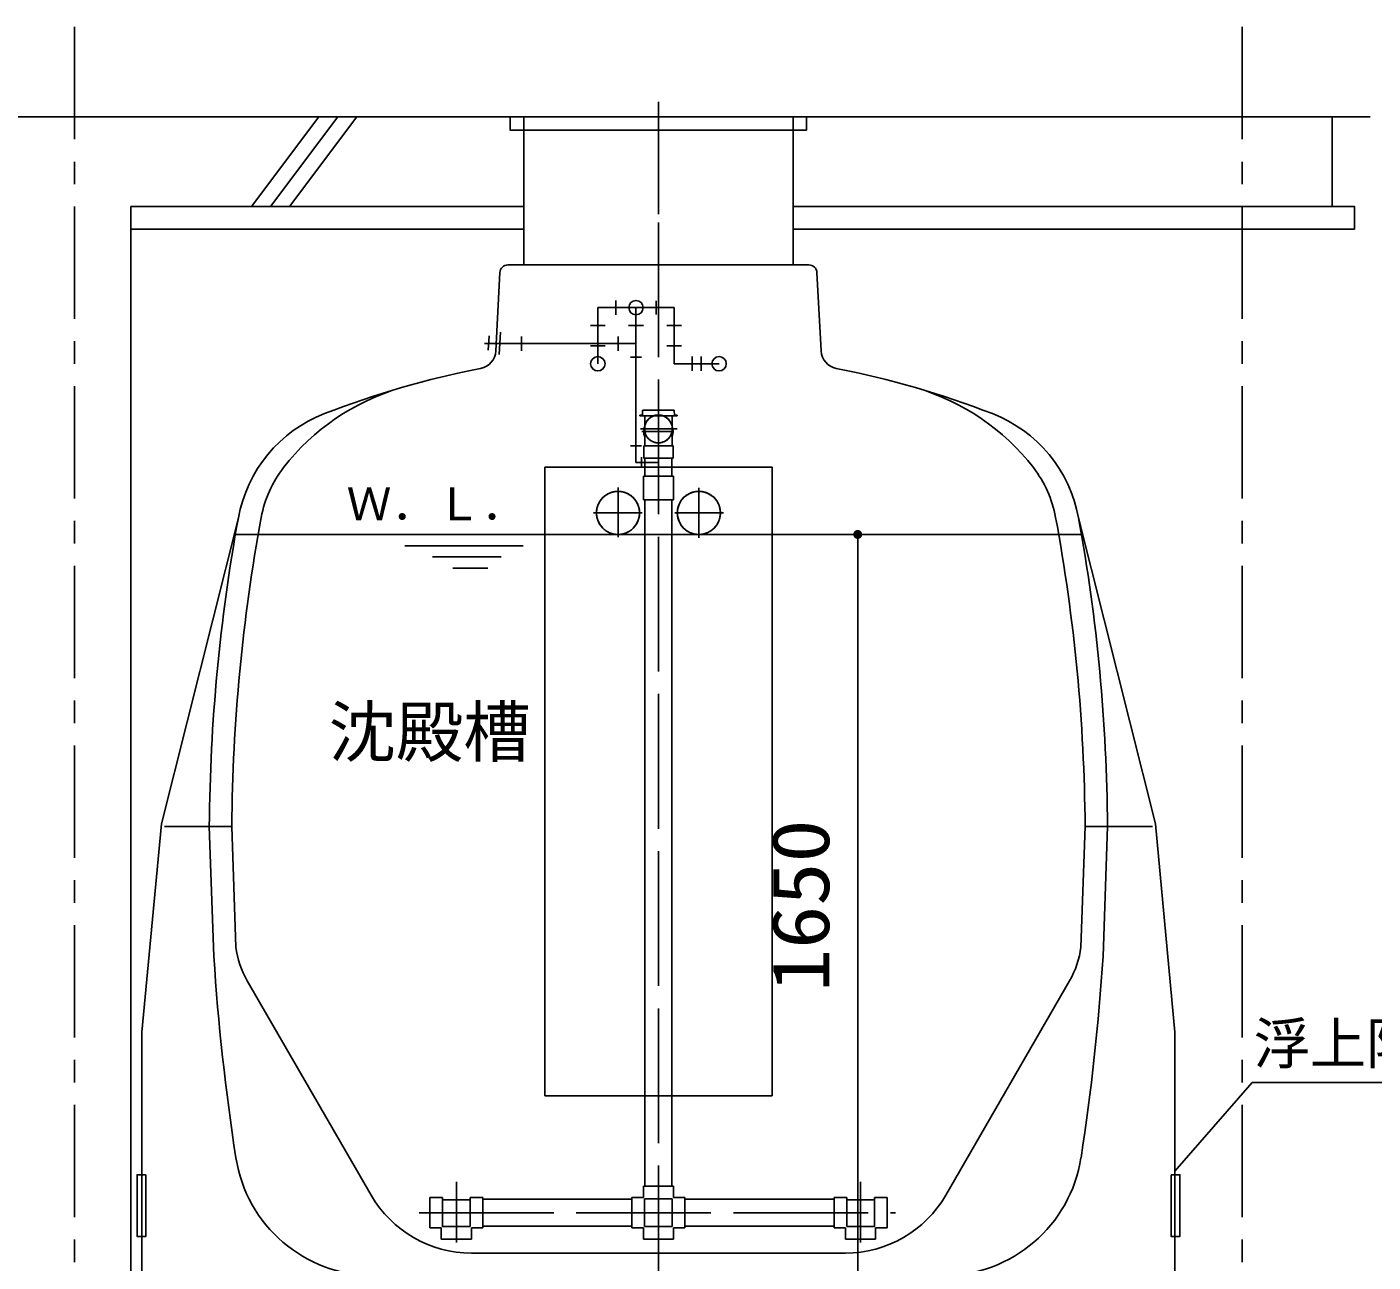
# Model space of a CAD drawing. Units: millimetres, scale not verified. Extents: x -14850 to 14850, y -10500 to 10500.
# Drawn here: x -686 to 2311, y -5782 to -3032 of the extents above; entities that cross this region are included whole.
import ezdxf
from ezdxf.enums import TextEntityAlignment as Align

# ---------------------------------------------------------------- set-up
doc = ezdxf.new("R2010")
doc.units = ezdxf.units.MM
doc.header["$LTSCALE"] = 50
doc.linetypes.add('CHAIN1', pattern=[8, 5, -1, 1, -1])
doc.linetypes.add('LONG_DASHED1', pattern=[7, 6, -1])
for name, color, linetype, lineweight in [('0-0_躯体', 3, 'Continuous', 25), ('0-1_機器', 3, 'Continuous', 25), ('0-2_製作', 5, 'Continuous', 25)]:
    doc.layers.add(name, color=color, linetype=linetype, lineweight=lineweight)
doc.styles.add('ＭＳ ゴシック', font='')
doc.styles.get('ＭＳ ゴシック').set_extended_font_data('MS Gothic')

msp = doc.modelspace()

# ---------------------------------------------------------------- linework, layer by layer
at = {"layer": '0-0_躯体', "linetype": 'CHAIN1'}
msp.add_line((719.77, -3199.43), (719.77, -3595.52), dxfattribs=at)
at = {"layer": '0-0_躯体', "linetype": 'LONG_DASHED1'}
for p, q in [((719.77, -3467.39), (719.77, -5933.72)), ((679.44, -3927.29), (761.66, -3927.29)), ((683.07, -3933.29), (752.52, -3933.29)), ((756.27, -4012.29), (636.77, -4012.29)), ((629.77, -4168.41), (629.77, -4058.03)), ((809.77, -4169.54), (809.77, -4058.6)), ((575.26, -4114.29), (683.38, -4114.29)), ((756.03, -4114.29), (864.72, -4114.29)), ((269.77, -5739.03), (269.77, -5603.7)), ((1169.77, -5739.03), (1169.77, -5603.7)), ((186.75, -5672.29), (1247.47, -5672.29))]:
    msp.add_line(p, q, dxfattribs=at)
at = {"layer": '0-0_躯体'}
for p, q in [((384.76, -3562.29), (1054.78, -3562.29)), ((357.64, -3753.72), (366.78, -3579.34)), ((1072.75, -3579.34), (1081.89, -3753.72)), ((624.77, -3641.29), (624.77, -3673.29)), ((714.77, -3672.79), (714.77, -3641.79)), ((754.77, -3657.29), (584.77, -3657.29)), ((584.77, -3782.29), (584.77, -3657.29)), ((669.77, -4002.29), (669.77, -3657.29)), ((754.77, -3782.29), (754.77, -3657.29)), ((365.36, -3761.96), (367.98, -3712.02)), ((600.77, -3697.29), (568.77, -3697.29)), ((653.27, -3697.29), (686.27, -3697.29)), ((738.77, -3697.29), (770.77, -3697.29)), ((332.37, -3737.29), (669.77, -3737.29)), ((340.91, -3751.67), (342.58, -3719.72)), ((414.82, -3721.29), (414.82, -3753.29)), ((600.77, -3742.29), (568.77, -3742.29)), ((629.77, -3753.29), (629.77, -3721.29)), ((770.77, -3742.29), (738.77, -3742.29)), ((657.77, -3767.29), (681.76, -3767.29)), ((794.77, -3766.29), (794.77, -3798.29)), ((814.77, -3798.29), (814.77, -3766.29)), ((754.77, -3782.29), (854.77, -3782.29)), ((683.97, -3896.69), (684.51, -3886.43)), ((685.51, -3885.49), (754.03, -3885.49)), ((753.27, -3888.29), (753.32, -3888.34)), ((755.56, -3896.69), (755.03, -3886.43)), ((683.97, -3896.69), (678.14, -3896.69)), ((678.14, -3898.49), (678.14, -3896.69)), ((678.14, -3898.49), (761.4, -3898.49)), ((689.27, -3963.79), (689.27, -3898.49)), ((750.27, -3963.79), (750.27, -3898.49)), ((755.56, -3896.69), (761.4, -3896.69)), ((761.4, -3898.49), (761.4, -3896.69)), ((681.77, -3964.79), (657.77, -3964.79)), ((687.02, -3991.99), (687.02, -3966.04)), ((751.52, -3964.79), (689.38, -3964.79)), ((752.52, -3991.99), (752.52, -3965.79)), ((466.77, -5412.29), (466.77, -4012.29)), ((669.77, -4002.29), (719.77, -4002.29)), ((681.77, -3990.29), (681.77, -4014.29)), ((752.22, -3992.29), (687.32, -3992.29)), ((689.77, -3992.29), (689.77, -4032.29)), ((749.77, -4032.29), (749.77, -3992.29)), ((686.27, -4085.29), (686.27, -4032.29)), ((686.27, -4032.29), (753.27, -4032.29)), ((689.77, -5613.29), (689.77, -4085.29)), ((749.77, -5613.29), (749.77, -4085.29)), ((-222.12, -4162.29), (1661.66, -4162.29)), ((418.41, -4187.29), (155.02, -4187.29)), ((216.54, -4212.29), (369.38, -4212.29)), ((339.58, -4237.29), (261.72, -4237.29)), ((-380.23, -4812.29), (-230.23, -4812.29)), ((-280.23, -4812.29), (-270.14, -5101.14)), ((-230.23, -4812.29), (-220.84, -5081.14)), ((1669.77, -4812.29), (1660.38, -5081.14)), ((1819.77, -4812.29), (1669.77, -4812.29)), ((1719.77, -4812.29), (1709.68, -5101.14)), ((-195.63, -5155.99), (79.93, -5633.29)), ((1635.17, -5155.99), (1359.61, -5633.29)), ((972.77, -5412.29), (466.77, -5412.29)), ((686.27, -5613.29), (689.6, -5613.29)), ((686.27, -5638.78), (686.27, -5613.29)), ((689.77, -5613.29), (753.27, -5613.29)), ((753.27, -5638.78), (753.27, -5613.29)), ((238.87, -5638.78), (210.77, -5638.78)), ((210.77, -5638.78), (210.77, -5705.79)), ((238.87, -5643.68), (300.67, -5643.68)), ((300.67, -5638.78), (328.77, -5638.78)), ((300.67, -5703.19), (300.67, -5638.78)), ((328.77, -5705.79), (328.77, -5638.78)), ((660.77, -5642.29), (328.77, -5642.29)), ((686.27, -5638.78), (660.77, -5638.78)), ((660.77, -5705.79), (660.77, -5638.78)), ((688.87, -5641.38), (750.67, -5641.38)), ((688.87, -5703.19), (688.87, -5641.38)), ((750.67, -5641.38), (750.67, -5703.19)), ((753.27, -5638.78), (778.77, -5638.78)), ((778.77, -5638.78), (778.77, -5705.79)), ((778.77, -5642.29), (1110.77, -5642.29)), ((1110.77, -5705.79), (1110.77, -5638.78)), ((1138.87, -5638.78), (1110.77, -5638.78)), ((1138.87, -5703.19), (1138.87, -5638.78)), ((1200.67, -5643.68), (1138.87, -5643.68)), ((1200.67, -5638.78), (1228.77, -5638.78)), ((1228.77, -5638.78), (1228.77, -5705.79)), ((236.27, -5705.79), (210.77, -5705.79)), ((236.27, -5705.79), (236.27, -5731.29)), ((303.27, -5705.79), (328.77, -5705.79)), ((303.27, -5705.79), (303.27, -5731.29)), ((660.77, -5702.29), (328.77, -5702.29)), ((686.27, -5705.79), (660.77, -5705.79)), ((686.27, -5705.79), (686.27, -5731.29)), ((688.87, -5703.19), (750.67, -5703.19)), ((753.27, -5705.79), (753.27, -5731.29)), ((753.27, -5705.79), (778.77, -5705.79)), ((778.77, -5702.29), (1110.77, -5702.29)), ((1136.27, -5705.79), (1110.77, -5705.79)), ((1136.27, -5705.79), (1136.27, -5731.29)), ((1203.27, -5705.79), (1203.27, -5731.29)), ((1203.27, -5705.79), (1228.77, -5705.79)), ((303.27, -5731.29), (236.27, -5731.29)), ((686.27, -5731.29), (689.6, -5731.29)), ((689.77, -5731.29), (753.27, -5731.29)), ((1136.27, -5731.29), (1203.27, -5731.29)), ((1136.17, -5762.29), (303.37, -5762.29))]:
    msp.add_line(p, q, dxfattribs=at)
at = {"layer": '0-0_躯体', "color": 7}
for p, q in [((-386.81, -4806.27), (-215.56, -4125.31)), ((-430.23, -5270.35), (-386.81, -4806.27)), ((-430.23, -5270.35), (-430.23, -5812.29)), ((1869.77, -5270.35), (1869.77, -5812.29))]:
    msp.add_line(p, q, dxfattribs=at)
at = {"layer": '0-0_躯体', "color": 4}
for q in [(1869.53, -5579.63), (2668.97, -5382.71)]:
    msp.add_line((2041.76, -5382.71), q, dxfattribs=at)
at = {"layer": '0-0_躯体'}
for points in [[(466.77, -4012.29), (972.77, -4012.29), (972.77, -5412.29)], [(686.27, -4085.29), (753.27, -4085.29), (753.27, -4032.29)], [(300.67, -5703.19), (238.87, -5703.19), (238.87, -5638.78)], [(1138.87, -5703.19), (1200.67, -5703.19), (1200.67, -5638.78)]]:
    msp.add_lwpolyline(points, dxfattribs=at)
at = {"layer": '0-0_躯体', "color": 7}
msp.add_lwpolyline([(1869.77, -5270.35), (1826.35, -4806.27), (1655.1, -4125.31)], dxfattribs=at)
for points in [[(-421.47, -5587.72), (-421.47, -5725.27), (-441.11, -5725.27), (-441.11, -5587.72)], [(1861.01, -5587.72), (1861.01, -5725.27), (1880.65, -5725.27), (1880.65, -5587.72)]]:
    msp.add_lwpolyline(points, close=True, dxfattribs=at)
at = {"layer": '0-0_躯体'}
for centre, radius in [((669.77, -3657.29), 16), ((584.77, -3782.29), 16), ((854.77, -3782.29), 16), ((719.77, -3927.29), 31), ((629.77, -4114.29), 48), ((809.77, -4114.29), 48)]:
    msp.add_circle(centre, radius, dxfattribs=at)
at = {"layer": '0-0_躯体', "linetype": 'LONG_DASHED1'}
for centre, radius in [((719.77, -3927.29), 31), ((629.77, -4114.29), 48), ((809.77, -4114.29), 48)]:
    msp.add_circle(centre, radius, dxfattribs=at)
at = {"layer": '0-0_躯体'}
for centre, radius, start, end in [((384.76, -3580.29), 18, 90, 177), ((1054.78, -3580.29), 18, 3, 90), ((315.7, -3751.53), 42, 281.09363, 357), ((1123.84, -3751.53), 42, 182.99998, 258.90636), ((719.77, -5812.29), 2058, 101.09363, 111.18159), ((719.77, -5812.29), 2058, 68.81839, 78.90636), ((287.04, -4323.92), 508, 106.21124, 142.32175), ((1152.5, -4323.92), 508, 37.67824, 73.78874), ((87.45, -4180.52), 308, 111.18158, 169.67424), ((685.51, -3886.49), 1, 90, 177), ((754.03, -3886.49), 1, 3, 90), ((1352.09, -4180.52), 308, 10.32571, 68.81837), ((719.77, -3933.29), 32.75, 158.63802, 201.36197), ((719.77, -3933.29), 32.75, 338.63802, 21.36197), ((688.02, -3965.79), 1, 90, 180), ((688.27, -3963.79), 1, 270, 0), ((751.27, -3963.79), 1, 180, 270), ((751.52, -3965.79), 1, 0, 90), ((89.18, -4171.11), 258, 142.32175, 169.52582), ((687.32, -3991.99), 0.3, 180, 270), ((752.22, -3991.99), 0.3, 270, 0), ((1350.36, -4171.11), 258, 10.47417, 37.67824), ((3719.66, -4842.29), 4000, 169.67426, 179.57027), ((3719.66, -4842.29), 3950, 169.52582, 179.56483), ((-2280.12, -4842.29), 3950, 0.43515, 10.47417), ((-2280.12, -4842.29), 4000, 0.42972, 10.32573), ((-22.43, -5055.99), 200, 187.22282, 210), ((1461.97, -5055.99), 200, 330, 352.77716), ((4719.68, -4782.29), 5000, 183.6562, 188.83084), ((-3280.14, -4782.29), 5000, 351.16913, 356.34377), ((85.28, -5502.29), 310, 188.83086, 270), ((1354.26, -5502.29), 310, 270, 351.16913), ((303.37, -5504.29), 258, 210, 270), ((1136.17, -5504.29), 258, 270, 330)]:
    msp.add_arc(centre, radius, start, end, dxfattribs=at)
at = {"layer": '0-1_機器', "color": 2, "linetype": 'CHAIN1'}
for p, q in [((-580.23, -3032.29), (-580.23, -6363.98)), ((2019.77, -3032.29), (2019.77, -6377.09))]:
    msp.add_line(p, q, dxfattribs=at)
at = {"layer": '0-1_機器', "color": 2}
for p, q in [((-1232.39, -3232.29), (2304.59, -3232.29)), ((-36.32, -3232.29), (-186.32, -3432.29)), ((-143.89, -3432.29), (6.11, -3232.29)), ((48.53, -3232.29), (-101.47, -3432.29)), ((419.77, -3232.29), (419.77, -3562.29)), ((1019.77, -3232.29), (1019.77, -3562.29)), ((1049.77, -3232.29), (1049.77, -3262.29)), ((2219.77, -3232.29), (2219.77, -3432.29)), ((-455.23, -3432.29), (-455.23, -5812.29)), ((-455.23, -3432.29), (419.77, -3432.29)), ((-455.23, -3482.29), (419.77, -3482.29)), ((1019.77, -3482.29), (2269.77, -3482.29))]:
    msp.add_line(p, q, dxfattribs=at)
for points in [[(389.77, -3232.29), (389.77, -3262.29), (1049.77, -3262.29)], [(1019.77, -3432.29), (2269.77, -3432.29), (2269.77, -3482.29)]]:
    msp.add_lwpolyline(points, dxfattribs=at)
at = {"layer": '0-2_製作', "color": 2}
for p, q in [((1213.5, -4162.29), (1012.61, -4162.29)), ((1163.5, -5812.29), (1163.5, -4162.29))]:
    msp.add_line(p, q, dxfattribs=at)
at = {"layer": '0-2_製作'}
for points in [[(1153.5, -4162.29), (1163.5, -4152.29), (1163.5, -4162.29)], [(1153.52, -4161.66), (1163.5, -4152.29), (1153.5, -4162.29)], [(1153.82, -4164.77), (1153.5, -4162.29), (1163.5, -4162.29)], [(1153.58, -4163.54), (1153.5, -4162.29), (1153.82, -4164.77)], [(1153.68, -4160.41), (1163.5, -4152.29), (1153.52, -4161.66)], [(1153.99, -4159.2), (1163.5, -4152.29), (1153.68, -4160.41)], [(1153.82, -4164.77), (1163.5, -4162.29), (1154.21, -4165.97)], [(1154.46, -4158.03), (1163.5, -4152.29), (1153.99, -4159.2)], [(1154.21, -4165.97), (1163.5, -4162.29), (1154.74, -4167.1)], [(1155.06, -4156.93), (1163.5, -4152.29), (1154.46, -4158.03)], [(1154.74, -4167.1), (1163.5, -4162.29), (1155.41, -4168.16)], [(1155.8, -4155.91), (1163.5, -4152.29), (1155.06, -4156.93)], [(1155.41, -4168.16), (1163.5, -4162.29), (1156.21, -4169.13)], [(1156.66, -4155), (1163.5, -4152.29), (1155.8, -4155.91)], [(1156.21, -4169.13), (1163.5, -4162.29), (1157.13, -4169.99)], [(1157.63, -4154.2), (1163.5, -4152.29), (1156.66, -4155)], [(1157.13, -4169.99), (1163.5, -4162.29), (1158.15, -4170.73)], [(1158.69, -4153.52), (1163.5, -4152.29), (1157.63, -4154.2)], [(1158.15, -4170.73), (1163.5, -4162.29), (1159.25, -4171.33)], [(1158.69, -4153.52), (1162.25, -4152.36), (1163.5, -4152.29)], [(1159.82, -4152.99), (1162.25, -4152.36), (1158.69, -4153.52)], [(1159.25, -4171.33), (1163.5, -4162.29), (1160.41, -4171.8)], [(1159.82, -4152.99), (1161.02, -4152.6), (1162.25, -4152.36)], [(1160.41, -4171.8), (1163.5, -4162.29), (1161.63, -4172.11)], [(1161.63, -4172.11), (1163.5, -4162.29), (1162.88, -4172.27)], [(1162.88, -4172.27), (1163.5, -4162.29), (1163.5, -4172.29)], [(1163.5, -4152.29), (1172.8, -4158.6), (1163.5, -4162.29)], [(1163.5, -4152.29), (1172.27, -4157.47), (1172.8, -4158.6)], [(1163.5, -4152.29), (1171.59, -4156.41), (1172.27, -4157.47)], [(1163.5, -4152.29), (1170.79, -4155.44), (1171.59, -4156.41)], [(1163.5, -4152.29), (1169.88, -4154.58), (1170.79, -4155.44)], [(1163.5, -4152.29), (1168.86, -4153.84), (1169.88, -4154.58)], [(1163.5, -4152.29), (1167.76, -4153.24), (1168.86, -4153.84)], [(1163.5, -4152.29), (1166.59, -4152.78), (1167.76, -4153.24)], [(1163.5, -4152.29), (1165.38, -4152.46), (1166.59, -4152.78)], [(1163.5, -4152.29), (1164.13, -4152.31), (1165.38, -4152.46)], [(1163.5, -4162.29), (1172.8, -4158.6), (1173.19, -4159.8)], [(1163.5, -4162.29), (1173.19, -4159.8), (1173.43, -4161.03)], [(1163.5, -4162.29), (1173.43, -4161.03), (1173.5, -4162.29)], [(1163.5, -4162.29), (1169.38, -4170.38), (1163.5, -4172.29)], [(1163.5, -4162.29), (1170.35, -4169.58), (1169.38, -4170.38)], [(1163.5, -4162.29), (1171.21, -4168.66), (1170.35, -4169.58)], [(1163.5, -4162.29), (1171.95, -4167.64), (1171.21, -4168.66)], [(1163.5, -4162.29), (1172.55, -4166.54), (1171.95, -4167.64)], [(1163.5, -4162.29), (1173.01, -4165.38), (1172.55, -4166.54)], [(1163.5, -4162.29), (1173.33, -4164.16), (1173.01, -4165.38)], [(1163.5, -4162.29), (1173.48, -4162.91), (1173.33, -4164.16)], [(1163.5, -4162.29), (1173.5, -4162.29), (1173.48, -4162.91)], [(1163.5, -4172.29), (1169.38, -4170.38), (1168.32, -4171.05)], [(1163.5, -4172.29), (1168.32, -4171.05), (1164.76, -4172.21)], [(1164.76, -4172.21), (1168.32, -4171.05), (1167.19, -4171.58)], [(1164.76, -4172.21), (1167.19, -4171.58), (1165.99, -4171.97)]]:
    msp.add_solid(points, dxfattribs=at)

# ---------------------------------------------------------------- texts
at = {"layer": '0-0_躯体', "color": 4, "style": 'ＭＳ ゴシック'}
for s, height, p in [('Ｗ．Ｌ．', 73.31, (25.39, -4152.6)), ('沈殿槽', 110, (-14.88, -4689.64)), ('浮上防止具', 91.79, (2045.09, -5368.79))]:
    msp.add_text(s, height=height, dxfattribs=at).set_placement(p, align=Align.BOTTOM_LEFT)
at = {"layer": '0-2_製作', "color": 4, "style": 'ＭＳ ゴシック', "width": 1.1}
msp.add_text('1650', height=128.4, rotation=90, dxfattribs=at).set_placement((1138.5, -5181.04), align=Align.BOTTOM_LEFT)

doc.saveas('drawing.dxf')
